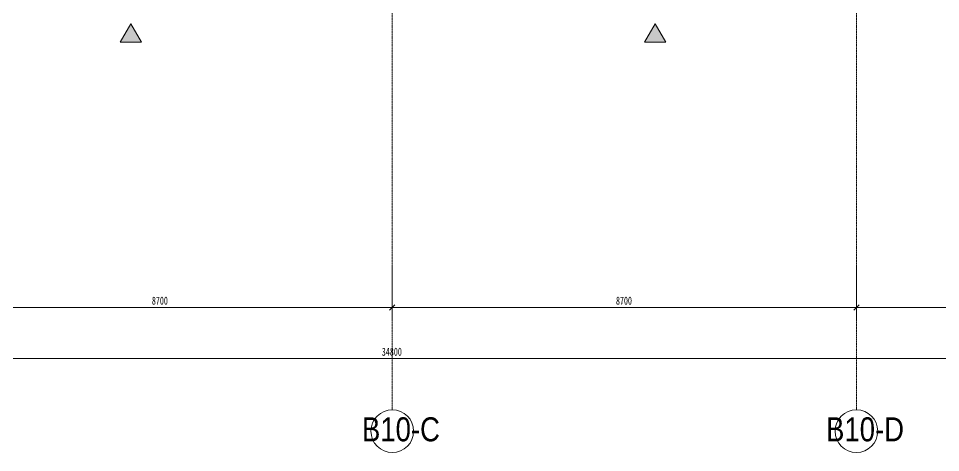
# Model space of a CAD drawing. Header units: millimetres. Extents: x 147808 to 200719, y -28592 to 8154.
# Drawn here: x 166991 to 184278, y -28592 to -20454 of the extents above; entities that cross this region are included whole.
import ezdxf

# ---------------------------------------------------------------- set-up
doc = ezdxf.new("R2010")
doc.units = ezdxf.units.MM
doc.linetypes.add('轴网线', pattern=[22.24, 12.7, -3.18, 3.18, -3.18])
doc.layers.add('0-1', color=7, linetype='Continuous', lineweight=5)
doc.layers.add('A-ANNO-DIMS-100', color=7, linetype='Continuous', lineweight=5)
for name, color, linetype, lineweight, true_color in [('0-2', 7, 'Continuous', 5, 0x515151), ('A-ANNO-DIMS-1', 7, 'Continuous', 5, 0x5151ff), ('A-DETL-GENF-2', 7, 'Continuous', 5, 0x515151), ('A-DETL-GENF-3', 7, 'Continuous', 5, 0x888888), ('S-GRID-1', 7, '轴网线', 5, 0x5151ff), ('S-GRID-IDEN-1', 7, 'Continuous', 5, 0x515151), ('S-GRID-IDEN-2', 7, 'Continuous', 5, 0x5151ff)]:
    doc.layers.add(name, color=color, linetype=linetype, lineweight=lineweight, true_color=true_color)
doc.styles.add('TJ_FangSong_Narrow', font='', dxfattribs={"height": 450})
doc.styles.add('仿宋_1', font='', dxfattribs={"width": 0.7, "height": 150})
doc.styles.get('TJ_FangSong_Narrow').set_extended_font_data('TJ_FangSong_Narrow')
doc.styles.get('仿宋_1').set_extended_font_data('FangSong')
doc.dimstyles.new('对角线_-_1_5mm_仿宋_1', dxfattribs={"dimscale": 304.8, "dimtxt": 193.128667, "dimasz": 0.328084, "dimexe": 0.82021, "dimexo": 0.0625, "dimgap": 0.065617, "dimtad": 1, "dimdec": 0, "dimdsep": 46, "dimtxsty": '仿宋_1', "dimblk1": 'OBLIQUE', "dimblk2": 'OBLIQUE', "dimsah": 1, "dimcen": 0.09, "dimdle": 0.656168, "dimazin": 0, "dimtfac": 1, "dimtdec": 4, "dimtix": 1, "dimtmove": 0, "dimatfit": 3, "dimfxl": 2.624672, "dimfxlon": 1, "dimtvp": 1, "dimtolj": 1, "dimtzin": 0, "dimarcsym": 2})

# ---------------------------------------------------------------- blocks, each defined once
blk = doc.blocks.new('箭头 - 入口符号 - 箭头 - 入口符号-1524210-10-001 一层空调通风平面图')
at = {"layer": 'A-DETL-GENF-3'}
blk.add_hatch(color=256, dxfattribs=at).paths.add_polyline_path([(-200, 0), (200, 0), (0, 346)], flags=0)
at = {"layer": 'A-DETL-GENF-2'}
for p, q in [((-200, 0), (0, 346)), ((200, 0), (0, 346)), ((-200, 0), (200, 0))]:
    blk.add_line(p, q, dxfattribs=at)
blk = doc.blocks.new('DIMBLOCK7-10-001 一层空调通风平面图')
at = {"layer": 'A-ANNO-DIMS-100', "color": 173, "true_color": 0x5151ff, "transparency": 16777216}
for p, q in [((165300, -25071), (165300, -26121)), ((165300, -25871), (165300, -25071)), ((174000, -25071), (174000, -26121)), ((174000, -25871), (174000, -25071)), ((165300, -25871), (165250, -25921)), ((165300, -25871), (165350, -25821)), ((165300, -25871), (174000, -25871)), ((174000, -25871), (173950, -25921)), ((174000, -25871), (174050, -25821))]:
    blk.add_line(p, q, dxfattribs=at)
at = {"layer": 'A-ANNO-DIMS-100', "color": 0, "transparency": 16777216, "insert": (169493, -25669), "char_height": 150, "width": 377.27, "attachment_point": 1, "line_spacing_factor": 0.898273, "style": '仿宋_1'}
blk.add_mtext('8700', dxfattribs=at)
blk = doc.blocks.new('_Oblique')
at = {"color": 0, "linetype": 'ByBlock', "lineweight": -2}
blk.add_line((-0.5, -0.5), (0.5, 0.5), dxfattribs=at)
blk = doc.blocks.new('DIMBLOCK8-10-001 一层空调通风平面图')
at = {"layer": 'A-ANNO-DIMS-100', "color": 173, "true_color": 0x5151ff, "transparency": 16777216}
for p, q in [((174000, -25071), (174000, -26121)), ((174000, -25871), (174000, -25071)), ((182700, -25071), (182700, -26121)), ((182700, -25871), (182700, -25071)), ((174000, -25871), (173950, -25921)), ((174000, -25871), (174050, -25821)), ((174000, -25871), (182700, -25871)), ((182700, -25871), (182650, -25921)), ((182700, -25871), (182750, -25821))]:
    blk.add_line(p, q, dxfattribs=at)
at = {"layer": 'A-ANNO-DIMS-100', "color": 0, "transparency": 16777216, "insert": (178193, -25669), "char_height": 150, "width": 377.27, "attachment_point": 1, "line_spacing_factor": 0.898273, "style": '仿宋_1'}
blk.add_mtext('8700', dxfattribs=at)
blk = doc.blocks.new('DIMBLOCK9-10-001 一层空调通风平面图')
at = {"layer": 'A-ANNO-DIMS-100', "color": 173, "true_color": 0x5151ff, "transparency": 16777216}
for p, q in [((182700, -25071), (182700, -26121)), ((182700, -25871), (182700, -25071)), ((191400, -25071), (191400, -26121)), ((191400, -25871), (191400, -25071)), ((182700, -25871), (182650, -25921)), ((182700, -25871), (182750, -25821)), ((182700, -25871), (191600, -25871)), ((191400, -25871), (191350, -25921)), ((191400, -25871), (191450, -25821))]:
    blk.add_line(p, q, dxfattribs=at)
at = {"layer": 'A-ANNO-DIMS-100', "color": 0, "transparency": 16777216, "insert": (186893, -25669), "char_height": 150, "width": 377.27, "attachment_point": 1, "line_spacing_factor": 0.898273, "style": '仿宋_1'}
blk.add_mtext('8700', dxfattribs=at)
blk = doc.blocks.new('DIMBLOCK19-10-001 一层空调通风平面图')
at = {"layer": 'A-ANNO-DIMS-100', "color": 173, "true_color": 0x5151ff, "transparency": 16777216}
for p, q in [((191400, -25011), (191400, -27079)), ((191400, -26829), (191400, -25011)), ((156600, -26029), (156600, -27079)), ((156600, -26829), (156600, -26029)), ((156600, -26829), (156650, -26779)), ((191400, -26829), (191450, -26779)), ((156400, -26829), (191600, -26829)), ((156600, -26829), (156550, -26879)), ((191400, -26829), (191350, -26879))]:
    blk.add_line(p, q, dxfattribs=at)
at = {"layer": 'A-ANNO-DIMS-100', "color": 0, "transparency": 16777216, "insert": (173804, -26627), "char_height": 150, "width": 471.59, "attachment_point": 1, "line_spacing_factor": 0.898273, "style": '仿宋_1'}
blk.add_mtext('34800', dxfattribs=at)
blk = doc.blocks.new('轴网 - R4_0-512320-10-001 一层空调通风平面图')
at = {"layer": 'S-GRID-IDEN-2'}
blk.add_circle((0, 0), 4, dxfattribs=at)
blk = doc.blocks.new('YXQH_AR_B9-20_rvt-1-10-001 一层空调通风平面图')
at = {"layer": 'S-GRID-1'}
for p, q in [((174000, 7353.7), (174000, -27792.2)), ((182700, 7353.7), (182700, -27792.2))]:
    blk.add_line(p, q, dxfattribs=at)
at = {"layer": '0-2'}
for p in [(169100, -20900), (178925, -20900)]:
    blk.add_blockref('箭头 - 入口符号 - 箭头 - 入口符号-1524210-10-001 一层空调通风平面图', p, dxfattribs=at)
at = {"layer": '0-2', "xscale": 99.99999999999993, "yscale": 99.99999999999993, "zscale": 99.99999999999993, "rotation": 180}
for p in [(174000, -28192.2), (182700, -28192.2)]:
    blk.add_blockref('轴网 - R4_0-512320-10-001 一层空调通风平面图', p, dxfattribs=at)
at = {"layer": 'S-GRID-IDEN-1', "char_height": 450, "width": 1370.886, "attachment_point": 1, "style": 'TJ_FangSong_Narrow'}
for s, insert in [('B10-C', (173431.7, -27931.7)), ('B10-D', (182131.7, -27931.7))]:
    blk.add_mtext(s, dxfattribs=dict(at, insert=insert))
at = {"layer": 'A-ANNO-DIMS-1'}
for base, p1, p2, override, picture, middle in [((191400, -26828.9), (156600, -26028.9), (191400, -25010.9), {"dimpost": '<>', "dimfxl": 34814.887786}, 'DIMBLOCK19-10-001 一层空调通风平面图', (174000, -26733.1)), ((174000, -25870.6), (165300, -25070.6), (174000, -25070.6), {"dimpost": '<>', "dimfxl": 8700}, 'DIMBLOCK7-10-001 一层空调通风平面图', (169650, -25774.7)), ((182700, -25870.6), (174000, -25070.6), (182700, -25070.6), {"dimpost": '<>', "dimfxl": 8700}, 'DIMBLOCK8-10-001 一层空调通风平面图', (178350, -25774.7)), ((191400, -25870.6), (182700, -25070.6), (191400, -25070.6), {"dimpost": '<>', "dimfxl": 8700}, 'DIMBLOCK9-10-001 一层空调通风平面图', (187050, -25774.7))]:
    dim = blk.add_linear_dim(base=base, p1=p1, p2=p2, dimstyle='对角线_-_1_5mm_仿宋_1', override=override, dxfattribs=at)
    dim.commit()
    dim.dimension.update_dxf_attribs({"geometry": picture, "text_midpoint": middle})

msp = doc.modelspace()

# ---------------------------------------------------------------- block references
at = {"layer": '0-1'}
msp.add_blockref('YXQH_AR_B9-20_rvt-1-10-001 一层空调通风平面图', (0, 0), dxfattribs=at)

doc.saveas('drawing.dxf')
